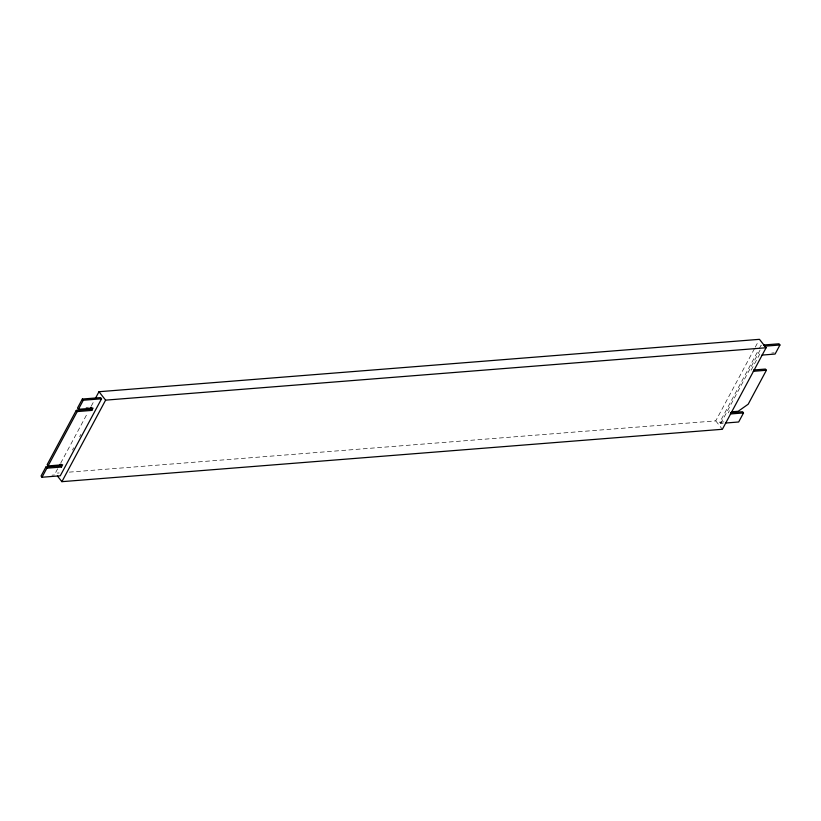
<?xml version="1.0" encoding="UTF-8"?>
<svg xmlns="http://www.w3.org/2000/svg" width="821" height="821" viewBox="0 0 821 821"><rect width="100%" height="100%" fill="white"/><g stroke="black" fill="none" stroke-linecap="round" stroke-linejoin="round"><path stroke-width="0.62" stroke-dasharray="4.11 3.08" d="M57.665 468.781L55.264 473.245L59.102 472.937M60.662 463.198L87.611 412.932M91.203 406.231L93.594 401.767M72.484 450.041L73.685 447.804M79.668 436.649L80.869 434.412M69.323 472.126L715.748 420.865L754.673 348.268M755.279 347.15L758.265 341.567M723.137 423.226L720.756 423.41L719.812 422.21L758.696 349.674M759.302 348.556L761.098 345.21L762.042 346.411M720.756 423.41L760.246 349.756M728.248 412.86L729.407 410.695M751.123 370.199L759.815 353.984M86.01 407.421L88.442 407.226M771.761 353.03L774.141 352.845M52.01 475.174L54.453 474.979M719.812 422.21L724.584 421.83M715.748 420.865L722.377 429.28"/><path stroke-width="1.23" d="M45.904 466.985L41.05 476.036L41.994 477.247L60.272 475.79L101.558 398.79L100.614 397.59L82.336 399.037L77.482 408.099L78.426 409.299L93.05 408.14L91.829 410.408L77.215 411.567L76.261 410.367L47.125 464.717L48.07 465.918L62.683 464.758L61.472 467.026L46.859 468.186L45.904 466.985L60.528 465.825L61.472 467.026M41.994 477.247L46.859 468.186M48.07 465.918L77.215 411.567M78.426 409.299L83.28 400.238L101.558 398.79M58.866 466.544L60.056 464.306M89.407 409.587L90.597 407.349M95.39 398.421L98.982 391.72L759.466 339.33L766.096 347.755L722.377 429.28L61.893 481.67L57.48 476.057M60.528 465.825L61.339 464.317M76.261 410.367L90.885 409.207L91.695 407.698M61.893 481.67L105.611 400.135L766.096 347.755M730.639 412.676L742.574 411.732L743.518 412.932L738.664 421.994L725.528 423.031M753.514 370.004L765.449 369.06L766.393 370.261L748.198 404.209L738.223 411.27L731.48 411.814M763.479 345.015L779.006 343.783L779.95 344.994L775.096 354.046L761.96 355.093M764.433 346.216L779.95 344.994M753.268 371.308L766.393 370.261M730.382 413.969L743.518 412.932M98.982 391.72L105.611 400.135M90.885 409.207L91.829 410.408M82.336 399.037L83.28 400.238"/></g></svg>
